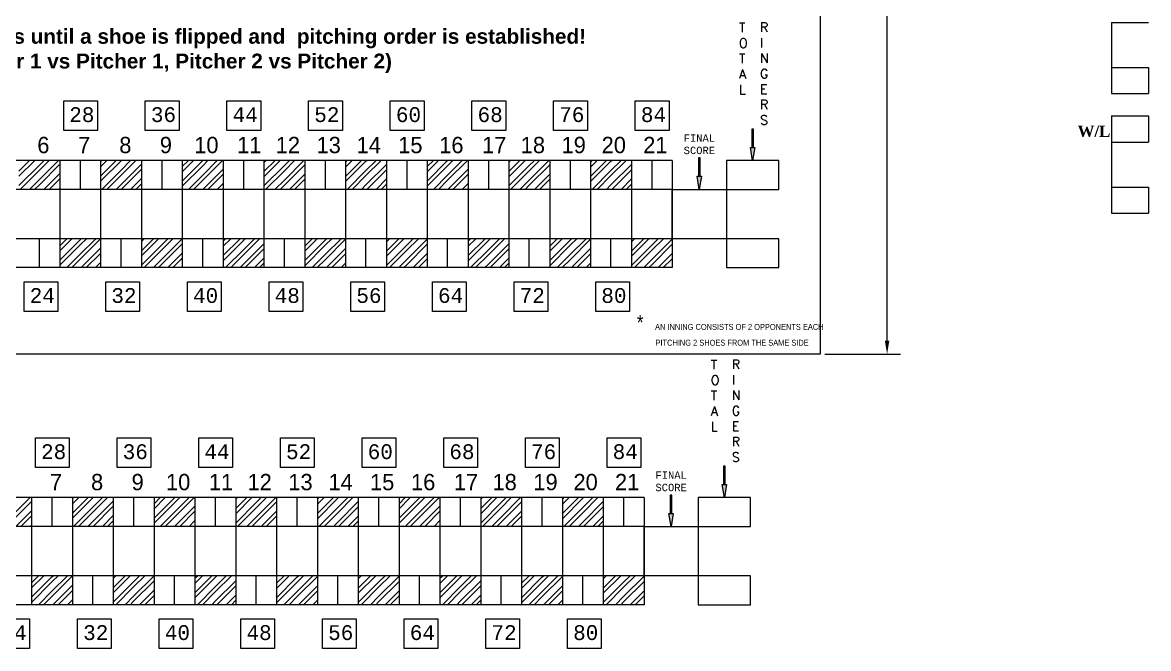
# Model space of a CAD drawing. Header units: inches. Extents: x -19.4 to 18, y -11.2 to 12.7.
# Drawn here: x 2.78 to 17.95, y -4.68 to 3.76 of the extents above; entities that cross this region are included whole.
import ezdxf

# ---------------------------------------------------------------- set-up
doc = ezdxf.new("R2010")
doc.units = ezdxf.units.IN
doc.header["$MEASUREMENT"] = 0
doc.header["$PDMODE"] = 2
doc.layers.add('Layer1', color=7, linetype='Continuous')
doc.layers.add('Layer2', color=7, linetype='Continuous')
doc.dimstyles.get("Standard").update_dxf_attribs({"dimtxt": 0.18, "dimasz": 0.18, "dimexe": 0.18, "dimexo": 0.0625, "dimgap": 0.09, "dimtad": 0, "dimtih": 1, "dimtoh": 1, "dimdec": 4, "dimzin": 0, "dimdsep": 46, "dimtxsty": 'Standard', "dimcen": 0.09, "dimadec": 0, "dimazin": 0, "dimtfac": 1, "dimtdec": 4, "dimtofl": 0, "dimtmove": 0, "dimatfit": 3, "dimfxl": 1, "dimtolj": 1, "dimtzin": 0, "dimarcsym": 0})

# ---------------------------------------------------------------- blocks, each defined once
blk = doc.blocks.new('*D3')
at = {"layer": 'Defpoints', "color": 0, "transparency": 16777216}
for p in [(13.527, 10.286), (13.527, -0.714), (14.426, -0.714)]:
    blk.add_point(p, dxfattribs=at)
at = {"layer": 'Layer2', "color": 0, "lineweight": -2, "transparency": 16777216}
for p, q in [((13.589, 10.286), (14.606, 10.286)), ((14.426, 10.106), (14.426, 4.966)), ((14.426, -0.534), (14.426, 4.606)), ((13.589, -0.714), (14.606, -0.714))]:
    blk.add_line(p, q, dxfattribs=at)
at = {"layer": 'Layer2', "color": 0, "transparency": 16777216}
for points in [[(14.396, 10.106), (14.456, 10.106), (14.426, 10.286)], [(14.396, -0.534), (14.456, -0.534), (14.426, -0.714)]]:
    blk.add_solid(points, dxfattribs=at)
at = {"layer": 'Layer2', "color": 0, "transparency": 16777216, "insert": (14.426, 4.786), "char_height": 0.18, "attachment_point": 5}
blk.add_mtext('\\A1;11.0000', dxfattribs=at)

msp = doc.modelspace()

# ---------------------------------------------------------------- hatches: boundary and pattern name
at = {"layer": 'Layer2'}
h = msp.add_hatch(color=256, dxfattribs=at)
h.paths.add_polyline_path([(12.60243, 2.07177), (12.62604, 2.07177), (12.62604, 2.31881), (12.60243, 2.31881)])
h.paths.add_polyline_path([(12.61436, 1.89563), (12.64356, 2.07177), (12.5848, 2.07177)])
h = msp.add_hatch(color=256, dxfattribs=at)
h.paths.add_polyline_path([(11.88449, 1.68237), (11.9081, 1.68237), (11.9081, 1.92941), (11.88449, 1.92941)])
h.paths.add_polyline_path([(11.89642, 1.50623), (11.92562, 1.68237), (11.86685, 1.68237)])
h = msp.add_hatch(color=256, dxfattribs=at)
h.paths.add_polyline_path([(12.2225, -2.47125), (12.24611, -2.47125), (12.24611, -2.22421), (12.2225, -2.22421)])
h.paths.add_polyline_path([(12.23442, -2.64739), (12.26363, -2.47125), (12.20486, -2.47125)])
h = msp.add_hatch(color=256, dxfattribs=at)
h.paths.add_polyline_path([(11.50456, -2.86065), (11.52817, -2.86065), (11.52817, -2.61361), (11.50456, -2.61361)])
h.paths.add_polyline_path([(11.51648, -3.03679), (11.54569, -2.86065), (11.48692, -2.86065)])

# ---------------------------------------------------------------- linework, layer by layer
at = {"layer": 'Layer1'}
for p, q in [((17.44692, 3.75544), (17.44692, 3.15094)), ((17.44692, 2.14221), (17.44692, 1.53771)), ((11.53195, 1.89563), (-2.90555, 1.89563)), ((2.73195, 1.68331), (2.94427, 1.89563)), ((2.73195, 1.75206), (2.87552, 1.89563)), ((2.73195, 1.55761), (3.00695, 1.83261)), ((3.00695, 1.76386), (3.13873, 1.89563)), ((3.00695, 1.83261), (3.06998, 1.89563)), ((3.00695, 1.63815), (3.26443, 1.89563)), ((3.00695, 1.5694), (3.28195, 1.8444)), ((3.28195, 1.89563), (3.28195, 0.45188)), ((3.55695, 1.89563), (3.55695, 1.50623)), ((3.83195, 1.89563), (3.83195, 0.45188)), ((3.83195, 1.81104), (3.91655, 1.89563)), ((3.83195, 1.87979), (3.8478, 1.89563)), ((3.83195, 1.68534), (4.04225, 1.89563)), ((3.83195, 1.61659), (4.10695, 1.89159)), ((4.10695, 1.89159), (4.111, 1.89563)), ((4.10695, 1.69713), (4.30545, 1.89563)), ((4.10695, 1.76588), (4.2367, 1.89563)), ((4.10695, 1.57143), (4.38195, 1.84643)), ((4.38195, 1.89563), (4.38195, 0.45188)), ((4.65695, 1.89563), (4.65695, 1.50623)), ((4.93195, 1.89563), (4.93195, 0.45188)), ((4.93195, 1.74431), (5.08327, 1.89563)), ((4.93195, 1.81306), (5.01452, 1.89563)), ((4.93195, 1.61861), (5.20695, 1.89361)), ((4.93195, 1.54986), (5.20695, 1.82486)), ((5.20695, 1.82486), (5.27773, 1.89563)), ((5.20695, 1.63041), (5.47218, 1.89563)), ((5.20695, 1.89361), (5.20898, 1.89563)), ((5.20695, 1.69916), (5.40343, 1.89563)), ((5.48195, 1.89563), (5.48195, 0.45188)), ((5.75695, 1.89563), (5.75695, 1.50623)), ((6.03195, 1.89563), (6.03195, 0.45188)), ((6.03195, 1.87204), (6.05554, 1.89563)), ((6.03195, 1.67759), (6.25, 1.89563)), ((6.03195, 1.74634), (6.18125, 1.89563)), ((6.03195, 1.55188), (6.30695, 1.82688)), ((6.30695, 1.75813), (6.44445, 1.89563)), ((6.30695, 1.82688), (6.3757, 1.89563)), ((6.30695, 1.63243), (6.57016, 1.89563)), ((6.30695, 1.56368), (6.58195, 1.83868)), ((6.58195, 1.89563), (6.58195, 0.45188)), ((6.85695, 1.89563), (6.85695, 1.50623)), ((7.13195, 1.89563), (7.13195, 0.45188)), ((7.13195, 1.80532), (7.22227, 1.89563)), ((7.13195, 1.87407), (7.15352, 1.89563)), ((7.13195, 1.67961), (7.34797, 1.89563)), ((7.13195, 1.61086), (7.40695, 1.88586)), ((7.40695, 1.88586), (7.41672, 1.89563)), ((7.40695, 1.69141), (7.61118, 1.89563)), ((7.40695, 1.76016), (7.54243, 1.89563)), ((7.40695, 1.5657), (7.68195, 1.8407)), ((7.68195, 1.89563), (7.68195, 0.45188)), ((7.95695, 1.89563), (7.95695, 1.50623)), ((8.23195, 1.89563), (8.23195, 0.45188)), ((8.23195, 1.89563), (8.23195, 0.45188)), ((8.23195, 1.74431), (8.38327, 1.89563)), ((8.23195, 1.81306), (8.31452, 1.89563)), ((8.23195, 1.61861), (8.50695, 1.89361)), ((8.23195, 1.54986), (8.50695, 1.82486)), ((8.50695, 1.82486), (8.57773, 1.89563)), ((8.50695, 1.63041), (8.77218, 1.89563)), ((8.50695, 1.89361), (8.50898, 1.89563)), ((8.50695, 1.69916), (8.70343, 1.89563)), ((8.78195, 1.89563), (8.78195, 0.45188)), ((9.05695, 1.89563), (9.05695, 1.50623)), ((9.33195, 1.89563), (9.33195, 0.45188)), ((9.33195, 1.87204), (9.35554, 1.89563)), ((9.33195, 1.67759), (9.55, 1.89563)), ((9.33195, 1.74634), (9.48125, 1.89563)), ((9.33195, 1.55188), (9.60695, 1.82688)), ((9.60695, 1.75813), (9.74445, 1.89563)), ((9.60695, 1.82688), (9.6757, 1.89563)), ((9.60695, 1.63243), (9.87016, 1.89563)), ((9.60695, 1.56368), (9.88195, 1.83868)), ((9.88195, 1.89563), (9.88195, 0.45188)), ((10.15695, 1.89563), (10.15695, 1.50623)), ((10.43195, 1.89563), (10.43195, 0.45188)), ((10.43195, 1.80532), (10.52227, 1.89563)), ((10.43195, 1.87407), (10.45352, 1.89563)), ((10.43195, 1.67961), (10.64797, 1.89563)), ((10.43195, 1.61086), (10.70695, 1.88586)), ((10.70695, 1.88586), (10.71672, 1.89563)), ((10.70695, 1.69141), (10.91118, 1.89563)), ((10.70695, 1.76016), (10.84243, 1.89563)), ((10.70695, 1.5657), (10.98195, 1.8407)), ((10.98195, 1.89563), (10.98195, 0.45188)), ((11.25695, 1.89563), (11.25695, 1.50623)), ((11.53195, 1.89563), (11.53195, 0.45188)), ((2.74933, 1.50623), (3.00695, 1.76386)), ((3.06949, 1.50623), (3.28195, 1.7187)), ((3.8473, 1.50623), (4.10695, 1.76588)), ((3.91605, 1.50623), (4.10695, 1.69713)), ((4.11051, 1.50623), (4.38195, 1.77768)), ((5.01403, 1.50623), (5.20695, 1.69916)), ((5.20848, 1.50623), (5.48195, 1.7797)), ((5.27723, 1.50623), (5.48195, 1.71095)), ((6.05505, 1.50623), (6.30695, 1.75813)), ((6.37521, 1.50623), (6.58195, 1.71298)), ((7.15303, 1.50623), (7.40695, 1.76016)), ((7.22178, 1.50623), (7.40695, 1.69141)), ((7.41623, 1.50623), (7.68195, 1.77195)), ((8.31403, 1.50623), (8.50695, 1.69916)), ((8.50848, 1.50623), (8.78195, 1.7797)), ((8.57723, 1.50623), (8.78195, 1.71095)), ((9.35505, 1.50623), (9.60695, 1.75813)), ((9.67521, 1.50623), (9.88195, 1.71298)), ((10.45303, 1.50623), (10.70695, 1.76016)), ((10.52178, 1.50623), (10.70695, 1.69141)), ((10.71623, 1.50623), (10.98195, 1.77195)), ((2.87503, 1.50623), (3.00695, 1.63815)), ((2.94378, 1.50623), (3.00695, 1.5694)), ((3.13824, 1.50623), (3.28195, 1.64995)), ((3.26394, 1.50623), (3.28195, 1.52425)), ((4.04176, 1.50623), (4.10695, 1.57143)), ((4.23621, 1.50623), (4.38195, 1.65197)), ((4.30496, 1.50623), (4.38195, 1.58322)), ((5.08278, 1.50623), (5.20695, 1.63041)), ((5.40294, 1.50623), (5.48195, 1.58525)), ((6.18076, 1.50623), (6.30695, 1.63243)), ((6.24951, 1.50623), (6.30695, 1.56368)), ((6.44396, 1.50623), (6.58195, 1.64423)), ((6.56966, 1.50623), (6.58195, 1.51852)), ((7.34748, 1.50623), (7.40695, 1.5657)), ((7.54194, 1.50623), (7.68195, 1.64625)), ((7.61069, 1.50623), (7.68195, 1.5775)), ((8.38278, 1.50623), (8.50695, 1.63041)), ((8.70294, 1.50623), (8.78195, 1.58525)), ((9.48076, 1.50623), (9.60695, 1.63243)), ((9.54951, 1.50623), (9.60695, 1.56368)), ((9.74396, 1.50623), (9.88195, 1.64423)), ((9.86966, 1.50623), (9.88195, 1.51852)), ((10.64748, 1.50623), (10.70695, 1.5657)), ((10.84194, 1.50623), (10.98195, 1.64625)), ((10.91069, 1.50623), (10.98195, 1.5775)), ((11.53195, 1.50623), (-2.90555, 1.50623)), ((5.47169, 1.50623), (5.48195, 1.5165)), ((8.77169, 1.50623), (8.78195, 1.5165)), ((11.53195, 0.84128), (-2.90555, 0.84128)), ((3.00695, 0.45188), (3.00695, 0.84128)), ((3.28195, 0.67768), (3.44556, 0.84128)), ((3.28195, 0.74643), (3.37681, 0.84128)), ((3.28195, 0.55197), (3.55695, 0.82697)), ((3.55695, 0.75822), (3.64001, 0.84128)), ((3.55695, 0.82697), (3.57126, 0.84128)), ((3.55695, 0.63252), (3.76572, 0.84128)), ((3.55695, 0.56377), (3.83195, 0.83877)), ((4.10695, 0.45188), (4.10695, 0.84128)), ((4.38195, 0.80541), (4.41783, 0.84128)), ((4.38195, 0.61095), (4.61228, 0.84128)), ((4.38195, 0.6797), (4.54353, 0.84128)), ((4.38195, 0.48525), (4.65695, 0.76025)), ((4.65695, 0.6915), (4.80674, 0.84128)), ((4.65695, 0.76025), (4.73799, 0.84128)), ((4.65695, 0.56579), (4.93195, 0.84079)), ((4.65695, 0.49704), (4.93195, 0.77204)), ((5.20695, 0.45188), (5.20695, 0.84128)), ((5.48195, 0.73868), (5.58456, 0.84128)), ((5.48195, 0.80743), (5.51581, 0.84128)), ((5.48195, 0.61298), (5.71026, 0.84128)), ((5.48195, 0.54423), (5.75695, 0.81923)), ((5.75695, 0.81923), (5.77901, 0.84128)), ((5.75695, 0.62477), (5.97346, 0.84128)), ((5.75695, 0.69352), (5.90471, 0.84128)), ((5.75695, 0.49907), (6.03195, 0.77407)), ((6.30695, 0.45188), (6.30695, 0.84128)), ((6.58195, 0.67195), (6.75128, 0.84128)), ((6.58195, 0.7407), (6.68253, 0.84128)), ((6.58195, 0.54625), (6.85695, 0.82125)), ((6.85695, 0.7525), (6.94574, 0.84128)), ((6.85695, 0.82125), (6.87699, 0.84128)), ((6.85695, 0.6268), (7.07144, 0.84128)), ((6.85695, 0.55805), (7.13195, 0.83305)), ((7.40695, 0.45188), (7.40695, 0.84128)), ((7.68195, 0.79968), (7.72355, 0.84128)), ((7.68195, 0.60523), (7.91801, 0.84128)), ((7.68195, 0.67398), (7.84926, 0.84128)), ((7.95695, 0.68577), (8.11246, 0.84128)), ((7.95695, 0.75452), (8.04371, 0.84128)), ((7.95695, 0.56007), (8.23195, 0.83507)), ((7.95695, 0.49132), (8.23195, 0.76632)), ((8.50695, 0.45188), (8.50695, 0.84128)), ((8.78195, 0.73868), (8.88456, 0.84128)), ((8.78195, 0.80743), (8.81581, 0.84128)), ((8.78195, 0.61298), (9.01026, 0.84128)), ((8.78195, 0.54423), (9.05695, 0.81923)), ((9.05695, 0.81923), (9.07901, 0.84128)), ((9.05695, 0.62477), (9.27346, 0.84128)), ((9.05695, 0.69352), (9.20471, 0.84128)), ((9.05695, 0.49907), (9.33195, 0.77407)), ((9.60695, 0.45188), (9.60695, 0.84128)), ((9.88195, 0.67195), (10.05128, 0.84128)), ((9.88195, 0.7407), (9.98253, 0.84128)), ((9.88195, 0.54625), (10.15695, 0.82125)), ((10.15695, 0.7525), (10.24574, 0.84128)), ((10.15695, 0.82125), (10.17699, 0.84128)), ((10.15695, 0.6268), (10.37144, 0.84128)), ((10.15695, 0.55805), (10.43195, 0.83305)), ((10.70695, 0.45188), (10.70695, 0.84128)), ((10.98195, 0.79968), (11.02355, 0.84128)), ((10.98195, 0.60523), (11.21801, 0.84128)), ((10.98195, 0.67398), (11.14926, 0.84128)), ((11.25695, 0.68577), (11.41246, 0.84128)), ((11.25695, 0.75452), (11.34371, 0.84128)), ((11.25695, 0.56007), (11.53195, 0.83507)), ((11.25695, 0.49132), (11.53195, 0.76632)), ((3.28195, 0.48322), (3.55695, 0.75822)), ((3.37632, 0.45188), (3.55695, 0.63252)), ((3.57077, 0.45188), (3.83195, 0.71306)), ((3.63952, 0.45188), (3.83195, 0.64431)), ((4.41734, 0.45188), (4.65695, 0.6915)), ((4.7375, 0.45188), (4.93195, 0.64634)), ((5.51531, 0.45188), (5.75695, 0.69352)), ((5.58406, 0.45188), (5.75695, 0.62477)), ((5.77852, 0.45188), (6.03195, 0.70532)), ((6.58195, 0.4775), (6.85695, 0.7525)), ((6.68204, 0.45188), (6.85695, 0.6268)), ((6.8765, 0.45188), (7.13195, 0.70734)), ((6.94525, 0.45188), (7.13195, 0.63859)), ((7.68195, 0.47952), (7.95695, 0.75452)), ((7.72306, 0.45188), (7.95695, 0.68577)), ((8.04322, 0.45188), (8.23195, 0.64061)), ((8.81531, 0.45188), (9.05695, 0.69352)), ((8.88406, 0.45188), (9.05695, 0.62477)), ((9.07852, 0.45188), (9.33195, 0.70532)), ((9.88195, 0.4775), (10.15695, 0.7525)), ((9.98204, 0.45188), (10.15695, 0.6268)), ((10.1765, 0.45188), (10.43195, 0.70734)), ((10.24525, 0.45188), (10.43195, 0.63859)), ((10.98195, 0.47952), (11.25695, 0.75452)), ((11.02306, 0.45188), (11.25695, 0.68577)), ((11.34322, 0.45188), (11.53195, 0.64061)), ((3.44507, 0.45188), (3.55695, 0.56377)), ((3.76523, 0.45188), (3.83195, 0.51861)), ((4.54304, 0.45188), (4.65695, 0.56579)), ((4.61179, 0.45188), (4.65695, 0.49704)), ((4.80625, 0.45188), (4.93195, 0.57759)), ((5.70977, 0.45188), (5.75695, 0.49907)), ((5.90422, 0.45188), (6.03195, 0.57961)), ((5.97297, 0.45188), (6.03195, 0.51086)), ((6.75079, 0.45188), (6.85695, 0.55805)), ((7.07095, 0.45188), (7.13195, 0.51289)), ((7.84877, 0.45188), (7.95695, 0.56007)), ((7.91752, 0.45188), (7.95695, 0.49132)), ((8.11197, 0.45188), (8.23195, 0.57186)), ((9.00977, 0.45188), (9.05695, 0.49907)), ((9.20422, 0.45188), (9.33195, 0.57961)), ((9.27297, 0.45188), (9.33195, 0.51086)), ((10.05079, 0.45188), (10.15695, 0.55805)), ((10.37095, 0.45188), (10.43195, 0.51289)), ((11.14877, 0.45188), (11.25695, 0.56007)), ((11.21752, 0.45188), (11.25695, 0.49132)), ((11.41197, 0.45188), (11.53195, 0.57186)), ((11.53195, 0.45188), (-2.90555, 0.45188)), ((11.15202, -2.64739), (-3.28548, -2.64739)), ((2.62702, -2.90487), (2.8845, -2.64739)), ((2.62702, -2.97362), (2.90202, -2.69862)), ((2.90202, -2.64739), (2.90202, -4.09114)), ((3.17702, -2.64739), (3.17702, -3.03679)), ((3.45202, -2.64739), (3.45202, -4.09114)), ((3.45202, -2.73198), (3.53661, -2.64739)), ((3.45202, -2.66323), (3.46786, -2.64739)), ((3.45202, -2.85769), (3.66232, -2.64739)), ((3.45202, -2.92644), (3.72702, -2.65144)), ((3.72702, -2.65144), (3.73107, -2.64739)), ((3.72702, -2.84589), (3.92552, -2.64739)), ((3.72702, -2.77714), (3.85677, -2.64739)), ((3.72702, -2.9716), (4.00202, -2.6966)), ((4.00202, -2.64739), (4.00202, -4.09114)), ((4.27702, -2.64739), (4.27702, -3.03679)), ((4.55202, -2.64739), (4.55202, -4.09114)), ((4.55202, -2.79871), (4.70334, -2.64739)), ((4.55202, -2.72996), (4.63459, -2.64739)), ((4.55202, -2.92441), (4.82702, -2.64941)), ((4.55202, -2.99316), (4.82702, -2.71816)), ((4.82702, -2.71816), (4.89779, -2.64739)), ((4.82702, -2.91262), (5.09225, -2.64739)), ((4.82702, -2.64941), (4.82904, -2.64739)), ((4.82702, -2.84387), (5.0235, -2.64739)), ((5.10202, -2.64739), (5.10202, -4.09114)), ((5.37702, -2.64739), (5.37702, -3.03679)), ((5.65202, -2.64739), (5.65202, -4.09114)), ((5.65202, -2.67098), (5.67561, -2.64739)), ((5.65202, -2.86543), (5.87007, -2.64739)), ((5.65202, -2.79668), (5.80132, -2.64739)), ((5.65202, -2.99114), (5.92702, -2.71614)), ((5.92702, -2.78489), (6.06452, -2.64739)), ((5.92702, -2.71614), (5.99577, -2.64739)), ((5.92702, -2.91059), (6.19022, -2.64739)), ((5.92702, -2.97934), (6.20202, -2.70434)), ((6.20202, -2.64739), (6.20202, -4.09114)), ((6.47702, -2.64739), (6.47702, -3.03679)), ((6.75202, -2.64739), (6.75202, -4.09114)), ((6.75202, -2.73771), (6.84234, -2.64739)), ((6.75202, -2.66896), (6.77359, -2.64739)), ((6.75202, -2.86341), (6.96804, -2.64739)), ((6.75202, -2.93216), (7.02702, -2.65716)), ((7.02702, -2.65716), (7.03679, -2.64739)), ((7.02702, -2.85162), (7.23125, -2.64739)), ((7.02702, -2.78287), (7.1625, -2.64739)), ((7.02702, -2.97732), (7.30202, -2.70232)), ((7.30202, -2.64739), (7.30202, -4.09114)), ((7.57702, -2.64739), (7.57702, -3.03679)), ((7.85202, -2.64739), (7.85202, -4.09114)), ((7.85202, -2.64739), (7.85202, -4.09114)), ((7.85202, -2.79871), (8.00334, -2.64739)), ((7.85202, -2.72996), (7.93459, -2.64739)), ((7.85202, -2.92441), (8.12702, -2.64941)), ((7.85202, -2.99316), (8.12702, -2.71816)), ((8.12702, -2.71816), (8.19779, -2.64739)), ((8.12702, -2.91262), (8.39225, -2.64739)), ((8.12702, -2.64941), (8.12904, -2.64739)), ((8.12702, -2.84387), (8.3235, -2.64739)), ((8.40202, -2.64739), (8.40202, -4.09114)), ((8.67702, -2.64739), (8.67702, -3.03679)), ((8.95202, -2.64739), (8.95202, -4.09114)), ((8.95202, -2.67098), (8.97561, -2.64739)), ((8.95202, -2.86543), (9.17007, -2.64739)), ((8.95202, -2.79668), (9.10132, -2.64739)), ((8.95202, -2.99114), (9.22702, -2.71614)), ((9.22702, -2.78489), (9.36452, -2.64739)), ((9.22702, -2.71614), (9.29577, -2.64739)), ((9.22702, -2.91059), (9.49022, -2.64739)), ((9.22702, -2.97934), (9.50202, -2.70434)), ((9.50202, -2.64739), (9.50202, -4.09114)), ((9.77702, -2.64739), (9.77702, -3.03679)), ((10.05202, -2.64739), (10.05202, -4.09114)), ((10.05202, -2.73771), (10.14234, -2.64739)), ((10.05202, -2.66896), (10.07359, -2.64739)), ((10.05202, -2.86341), (10.26804, -2.64739)), ((10.05202, -2.93216), (10.32702, -2.65716)), ((10.32702, -2.65716), (10.33679, -2.64739)), ((10.32702, -2.85162), (10.53125, -2.64739)), ((10.32702, -2.78287), (10.4625, -2.64739)), ((10.32702, -2.97732), (10.60202, -2.70232)), ((10.60202, -2.64739), (10.60202, -4.09114)), ((10.87702, -2.64739), (10.87702, -3.03679)), ((11.15202, -2.64739), (11.15202, -4.09114)), ((2.68955, -3.03679), (2.90202, -2.82432)), ((3.46737, -3.03679), (3.72702, -2.77714)), ((3.53612, -3.03679), (3.72702, -2.84589)), ((3.73058, -3.03679), (4.00202, -2.76535)), ((4.6341, -3.03679), (4.82702, -2.84387)), ((4.82855, -3.03679), (5.10202, -2.76332)), ((4.8973, -3.03679), (5.10202, -2.83207)), ((5.67512, -3.03679), (5.92702, -2.78489)), ((5.99528, -3.03679), (6.20202, -2.83005)), ((6.7731, -3.03679), (7.02702, -2.78287)), ((6.84185, -3.03679), (7.02702, -2.85162)), ((7.0363, -3.03679), (7.30202, -2.77107)), ((7.9341, -3.03679), (8.12702, -2.84387)), ((8.12855, -3.03679), (8.40202, -2.76332)), ((8.1973, -3.03679), (8.40202, -2.83207)), ((8.97512, -3.03679), (9.22702, -2.78489)), ((9.29528, -3.03679), (9.50202, -2.83005)), ((10.0731, -3.03679), (10.32702, -2.78287)), ((10.14185, -3.03679), (10.32702, -2.85162)), ((10.3363, -3.03679), (10.60202, -2.77107)), ((2.7583, -3.03679), (2.90202, -2.89307)), ((2.88401, -3.03679), (2.90202, -3.01878)), ((3.66183, -3.03679), (3.72702, -2.9716)), ((3.85628, -3.03679), (4.00202, -2.89105)), ((3.92503, -3.03679), (4.00202, -2.9598)), ((4.70285, -3.03679), (4.82702, -2.91262)), ((5.02301, -3.03679), (5.10202, -2.95778)), ((5.09176, -3.03679), (5.10202, -3.02653)), ((5.80082, -3.03679), (5.92702, -2.91059)), ((5.86957, -3.03679), (5.92702, -2.97934)), ((6.06403, -3.03679), (6.20202, -2.8988)), ((6.18973, -3.03679), (6.20202, -3.0245)), ((6.96755, -3.03679), (7.02702, -2.97732)), ((7.162, -3.03679), (7.30202, -2.89677)), ((7.23075, -3.03679), (7.30202, -2.96552)), ((8.00285, -3.03679), (8.12702, -2.91262)), ((8.32301, -3.03679), (8.40202, -2.95778)), ((8.39176, -3.03679), (8.40202, -3.02653)), ((9.10082, -3.03679), (9.22702, -2.91059)), ((9.16957, -3.03679), (9.22702, -2.97934)), ((9.36403, -3.03679), (9.50202, -2.8988)), ((9.48973, -3.03679), (9.50202, -3.0245)), ((10.26755, -3.03679), (10.32702, -2.97732)), ((10.462, -3.03679), (10.60202, -2.89677)), ((10.53075, -3.03679), (10.60202, -2.96552)), ((11.15202, -3.03679), (-3.28548, -3.03679)), ((11.15202, -3.70174), (-3.28548, -3.70174)), ((2.90202, -3.86535), (3.06563, -3.70174)), ((2.90202, -3.7966), (2.99688, -3.70174)), ((2.90202, -3.99105), (3.17702, -3.71605)), ((2.90202, -4.0598), (3.17702, -3.7848)), ((3.17702, -3.7848), (3.26008, -3.70174)), ((3.17702, -3.71605), (3.19133, -3.70174)), ((3.17702, -3.9105), (3.38578, -3.70174)), ((3.17702, -3.97925), (3.45202, -3.70425)), ((3.72702, -4.09114), (3.72702, -3.70174)), ((4.00202, -3.73762), (4.0379, -3.70174)), ((4.00202, -3.93207), (4.23235, -3.70174)), ((4.00202, -3.86332), (4.1636, -3.70174)), ((4.00202, -4.05778), (4.27702, -3.78278)), ((4.27702, -3.85153), (4.42681, -3.70174)), ((4.27702, -3.78278), (4.35806, -3.70174)), ((4.27702, -3.97723), (4.55202, -3.70223)), ((4.27702, -4.04598), (4.55202, -3.77098)), ((4.82702, -4.09114), (4.82702, -3.70174)), ((5.10202, -3.80434), (5.20462, -3.70174)), ((5.10202, -3.73559), (5.13587, -3.70174)), ((5.10202, -3.93005), (5.33033, -3.70174)), ((5.10202, -3.9988), (5.37702, -3.7238)), ((5.37702, -3.7238), (5.39908, -3.70174)), ((5.37702, -3.91825), (5.59353, -3.70174)), ((5.37702, -3.8495), (5.52478, -3.70174)), ((5.37702, -4.04396), (5.65202, -3.76896)), ((5.92702, -4.09114), (5.92702, -3.70174)), ((6.20202, -3.87107), (6.37135, -3.70174)), ((6.20202, -3.80232), (6.3026, -3.70174)), ((6.20202, -3.99677), (6.47702, -3.72177)), ((6.20202, -4.06552), (6.47702, -3.79052)), ((6.47702, -3.79052), (6.5658, -3.70174)), ((6.47702, -3.72177), (6.49705, -3.70174)), ((6.47702, -3.91623), (6.69151, -3.70174)), ((6.47702, -3.98498), (6.75202, -3.70998)), ((7.02702, -4.09114), (7.02702, -3.70174)), ((7.30202, -3.74334), (7.34362, -3.70174)), ((7.30202, -3.9378), (7.53808, -3.70174)), ((7.30202, -3.86905), (7.46933, -3.70174)), ((7.30202, -4.0635), (7.57702, -3.7885)), ((7.57702, -3.85725), (7.73253, -3.70174)), ((7.57702, -3.7885), (7.66378, -3.70174)), ((7.57702, -3.98295), (7.85202, -3.70795)), ((7.57702, -4.0517), (7.85202, -3.7767)), ((8.12702, -4.09114), (8.12702, -3.70174)), ((8.40202, -3.80434), (8.50462, -3.70174)), ((8.40202, -3.73559), (8.43587, -3.70174)), ((8.40202, -3.93005), (8.63033, -3.70174)), ((8.40202, -3.9988), (8.67702, -3.7238)), ((8.67702, -3.7238), (8.69908, -3.70174)), ((8.67702, -3.91825), (8.89353, -3.70174)), ((8.67702, -3.8495), (8.82478, -3.70174)), ((8.67702, -4.04396), (8.95202, -3.76896)), ((9.22702, -4.09114), (9.22702, -3.70174)), ((9.50202, -3.87107), (9.67135, -3.70174)), ((9.50202, -3.80232), (9.6026, -3.70174)), ((9.50202, -3.99677), (9.77702, -3.72177)), ((9.50202, -4.06552), (9.77702, -3.79052)), ((9.77702, -3.79052), (9.8658, -3.70174)), ((9.77702, -3.72177), (9.79705, -3.70174)), ((9.77702, -3.91623), (9.99151, -3.70174)), ((9.77702, -3.98498), (10.05202, -3.70998)), ((10.32702, -4.09114), (10.32702, -3.70174)), ((10.60202, -3.74334), (10.64362, -3.70174)), ((10.60202, -3.9378), (10.83808, -3.70174)), ((10.60202, -3.86905), (10.76933, -3.70174)), ((10.60202, -4.0635), (10.87702, -3.7885)), ((10.87702, -3.85725), (11.03253, -3.70174)), ((10.87702, -3.7885), (10.96378, -3.70174)), ((10.87702, -3.98295), (11.15202, -3.70795)), ((10.87702, -4.0517), (11.15202, -3.7767)), ((2.99638, -4.09114), (3.17702, -3.9105)), ((3.19084, -4.09114), (3.45202, -3.82996)), ((3.25959, -4.09114), (3.45202, -3.89871)), ((4.03741, -4.09114), (4.27702, -3.85153)), ((4.35757, -4.09114), (4.55202, -3.89668)), ((5.13538, -4.09114), (5.37702, -3.8495)), ((5.20413, -4.09114), (5.37702, -3.91825)), ((5.39859, -4.09114), (5.65202, -3.83771)), ((6.30211, -4.09114), (6.47702, -3.91623)), ((6.49656, -4.09114), (6.75202, -3.83568)), ((6.56531, -4.09114), (6.75202, -3.90443)), ((7.34313, -4.09114), (7.57702, -3.85725)), ((7.66329, -4.09114), (7.85202, -3.90241)), ((8.43538, -4.09114), (8.67702, -3.8495)), ((8.50413, -4.09114), (8.67702, -3.91825)), ((8.69859, -4.09114), (8.95202, -3.83771)), ((9.60211, -4.09114), (9.77702, -3.91623)), ((9.79656, -4.09114), (10.05202, -3.83568)), ((9.86531, -4.09114), (10.05202, -3.90443)), ((10.64313, -4.09114), (10.87702, -3.85725)), ((10.96329, -4.09114), (11.15202, -3.90241)), ((11.15202, -4.09114), (-3.28548, -4.09114)), ((3.06513, -4.09114), (3.17702, -3.97925)), ((3.38529, -4.09114), (3.45202, -4.02441)), ((4.16311, -4.09114), (4.27702, -3.97723)), ((4.23186, -4.09114), (4.27702, -4.04598)), ((4.42632, -4.09114), (4.55202, -3.96543)), ((5.32984, -4.09114), (5.37702, -4.04396)), ((5.52429, -4.09114), (5.65202, -3.96341)), ((5.59304, -4.09114), (5.65202, -4.03216)), ((6.37086, -4.09114), (6.47702, -3.98498)), ((6.69102, -4.09114), (6.75202, -4.03014)), ((7.46884, -4.09114), (7.57702, -3.98295)), ((7.53759, -4.09114), (7.57702, -4.0517)), ((7.73204, -4.09114), (7.85202, -3.97116)), ((8.62984, -4.09114), (8.67702, -4.04396)), ((8.82429, -4.09114), (8.95202, -3.96341)), ((8.89304, -4.09114), (8.95202, -4.03216)), ((9.67086, -4.09114), (9.77702, -3.98498)), ((9.99102, -4.09114), (10.05202, -4.03014)), ((10.76884, -4.09114), (10.87702, -3.98295)), ((10.83759, -4.09114), (10.87702, -4.0517)), ((11.03204, -4.09114), (11.15202, -3.97116))]:
    msp.add_line(p, q, dxfattribs=at)
at = {"layer": 'Layer2'}
for p, q in [((17.44692, 3.75544), (17.94692, 3.75544)), ((17.44692, 3.15094), (17.94692, 3.15094)), ((17.44692, 3.15094), (17.94692, 3.15094)), ((17.44692, 3.15094), (17.44692, 2.79694)), ((17.94692, 3.15094), (17.94692, 2.79694)), ((17.44692, 2.79694), (17.94692, 2.79694)), ((17.44692, 2.49621), (17.44692, 2.14221)), ((17.44692, 2.49621), (17.94692, 2.49621)), ((17.94692, 2.49621), (17.94692, 2.14221)), ((17.44692, 2.14221), (17.94692, 2.14221)), ((17.44692, 2.14221), (17.94692, 2.14221)), ((12.61436, 1.89563), (12.5848, 2.07177)), ((12.5848, 2.07177), (12.64356, 2.07177)), ((12.64356, 2.07177), (12.61436, 1.89563)), ((11.89642, 1.50623), (11.86685, 1.68237)), ((11.86685, 1.68237), (11.92562, 1.68237)), ((11.92562, 1.68237), (11.89642, 1.50623)), ((17.44692, 1.53771), (17.94692, 1.53771)), ((17.44692, 1.53771), (17.94692, 1.53771)), ((17.44692, 1.53771), (17.44692, 1.18371)), ((17.94692, 1.53771), (17.94692, 1.18371)), ((17.44692, 1.18371), (17.94692, 1.18371)), ((12.23442, -2.64739), (12.20486, -2.47125)), ((12.20486, -2.47125), (12.26363, -2.47125)), ((12.26363, -2.47125), (12.23442, -2.64739)), ((11.51648, -3.03679), (11.48692, -2.86065)), ((11.48692, -2.86065), (11.54569, -2.86065)), ((11.54569, -2.86065), (11.51648, -3.03679))]:
    msp.add_line(p, q, dxfattribs=at)
for points in [[(-3.47335, 10.2861), (13.52665, 10.2861), (13.52665, -0.7139), (-3.47335, -0.7139)], [(3.33458, 2.69862), (3.78891, 2.69862), (3.78891, 2.29957), (3.33458, 2.29957)], [(4.43458, 2.69862), (4.88891, 2.69862), (4.88891, 2.29957), (4.43458, 2.29957)], [(5.53458, 2.69862), (5.98891, 2.69862), (5.98891, 2.29957), (5.53458, 2.29957)], [(6.63458, 2.69862), (7.08891, 2.69862), (7.08891, 2.29957), (6.63458, 2.29957)], [(7.73458, 2.69862), (8.18891, 2.69862), (8.18891, 2.29957), (7.73458, 2.29957)], [(8.83458, 2.69862), (9.28891, 2.69862), (9.28891, 2.29957), (8.83458, 2.29957)], [(9.93458, 2.69862), (10.38891, 2.69862), (10.38891, 2.29957), (9.93458, 2.29957)], [(11.03458, 2.69862), (11.48891, 2.69862), (11.48891, 2.29957), (11.03458, 2.29957)], [(12.60243, 2.07177), (12.62604, 2.07177), (12.62604, 2.31881), (12.60243, 2.31881)], [(11.88449, 1.68237), (11.9081, 1.68237), (11.9081, 1.92941), (11.88449, 1.92941)], [(12.26088, 1.50623), (12.96783, 1.50623), (12.96783, 1.89563), (12.26088, 1.89563)], [(11.53195, 1.50623), (12.26088, 1.50623), (12.26088, 0.84128), (11.53195, 0.84128)], [(12.26088, 0.45188), (12.96783, 0.45188), (12.96783, 0.84128), (12.26088, 0.84128)], [(2.80178, 0.26035), (3.25611, 0.26035), (3.25611, -0.13869), (2.80178, -0.13869)], [(3.90178, 0.26035), (4.35611, 0.26035), (4.35611, -0.13869), (3.90178, -0.13869)], [(5.00178, 0.26035), (5.45611, 0.26035), (5.45611, -0.13869), (5.00178, -0.13869)], [(6.10178, 0.26035), (6.55611, 0.26035), (6.55611, -0.13869), (6.10178, -0.13869)], [(7.20178, 0.26035), (7.65611, 0.26035), (7.65611, -0.13869), (7.20178, -0.13869)], [(8.30178, 0.26035), (8.75611, 0.26035), (8.75611, -0.13869), (8.30178, -0.13869)], [(9.40178, 0.26035), (9.85611, 0.26035), (9.85611, -0.13869), (9.40178, -0.13869)], [(10.50178, 0.26035), (10.95611, 0.26035), (10.95611, -0.13869), (10.50178, -0.13869)], [(2.95465, -1.84441), (3.40898, -1.84441), (3.40898, -2.24345), (2.95465, -2.24345)], [(4.05465, -1.84441), (4.50898, -1.84441), (4.50898, -2.24345), (4.05465, -2.24345)], [(5.15465, -1.84441), (5.60898, -1.84441), (5.60898, -2.24345), (5.15465, -2.24345)], [(6.25465, -1.84441), (6.70898, -1.84441), (6.70898, -2.24345), (6.25465, -2.24345)], [(7.35465, -1.84441), (7.80898, -1.84441), (7.80898, -2.24345), (7.35465, -2.24345)], [(8.45465, -1.84441), (8.90898, -1.84441), (8.90898, -2.24345), (8.45465, -2.24345)], [(9.55465, -1.84441), (10.00898, -1.84441), (10.00898, -2.24345), (9.55465, -2.24345)], [(10.65465, -1.84441), (11.10898, -1.84441), (11.10898, -2.24345), (10.65465, -2.24345)], [(12.2225, -2.47125), (12.24611, -2.47125), (12.24611, -2.22421), (12.2225, -2.22421)], [(11.50456, -2.86065), (11.52817, -2.86065), (11.52817, -2.61361), (11.50456, -2.61361)], [(11.88095, -3.03679), (12.5879, -3.03679), (12.5879, -2.64739), (11.88095, -2.64739)], [(11.15202, -3.03679), (11.88095, -3.03679), (11.88095, -3.70174), (11.15202, -3.70174)], [(11.88095, -4.09114), (12.5879, -4.09114), (12.5879, -3.70174), (11.88095, -3.70174)], [(2.42185, -4.28267), (2.87617, -4.28267), (2.87617, -4.68171), (2.42185, -4.68171)], [(3.52185, -4.28267), (3.97617, -4.28267), (3.97617, -4.68171), (3.52185, -4.68171)], [(4.62185, -4.28267), (5.07617, -4.28267), (5.07617, -4.68171), (4.62185, -4.68171)], [(5.72185, -4.28267), (6.17617, -4.28267), (6.17617, -4.68171), (5.72185, -4.68171)], [(6.82185, -4.28267), (7.27617, -4.28267), (7.27617, -4.68171), (6.82185, -4.68171)], [(7.92185, -4.28267), (8.37617, -4.28267), (8.37617, -4.68171), (7.92185, -4.68171)], [(9.02185, -4.28267), (9.47617, -4.28267), (9.47617, -4.68171), (9.02185, -4.68171)], [(10.12185, -4.28267), (10.57617, -4.28267), (10.57617, -4.68171), (10.12185, -4.68171)]]:
    msp.add_lwpolyline(points, close=True, dxfattribs=at)

# ---------------------------------------------------------------- texts
at = {"insert": (11.05622, -0.1871), "char_height": 0.08, "width": 2.5216656, "attachment_point": 1}
msp.add_mtext('{\\fArial Narrow|b0|i0|c0|p34;\\H2.5x;*  \\H0.4x; AN INNING CONSISTS OF 2 OPPONENTS EACH     \\P         PITCHING 2 SHOES FROM THE SAME SIDE}', dxfattribs=at)
at = {"layer": 'Layer2'}
for s, insert, char_height, width, attachment_point in [('{\\fArial Greek|b1|i0|c161|p34;Do not enter players names until a shoe is flipped and  pitching order is established!\\P(Pitcher 1 vs Pitcher 1, Pitcher 2 vs Pitcher 2)}', (4.75958, 3.66942), 0.2, 14.2300317, 2), ('{\\fTxt_IV50|b0|i0|c0|p2;T\\PO\\PT\\PA\\PL}', (12.43107, 3.74902), 0.125, 2.2406377, 1), ('{\\fTxt_IV50|b0|i0|c0|p2;R\\PI\\PN\\PG\\PE\\PR\\PS}', (12.71473, 3.75345), 0.125, 2.2406377, 1), ('{\\fMonospac821 BT|b0|i0|c0|p49;28}', (3.40982, 2.61394), 0.2, 0.5475591, 1), ('{\\fMonospac821 BT|b0|i0|c0|p49;36}', (4.50982, 2.61394), 0.2, 0.5475591, 1), ('{\\fMonospac821 BT|b0|i0|c0|p49;44}', (5.60982, 2.61394), 0.2, 0.5475591, 1), ('{\\fMonospac821 BT|b0|i0|c0|p49;52}', (6.70982, 2.61394), 0.2, 0.5475591, 1), ('{\\fMonospac821 BT|b0|i0|c0|p49;60}', (7.80982, 2.61394), 0.2, 0.5475591, 1), ('{\\fMonospac821 BT|b0|i0|c0|p49;68}', (8.90982, 2.61394), 0.2, 0.5475591, 1), ('{\\fMonospac821 BT|b0|i0|c0|p49;76}', (10.00982, 2.61394), 0.2, 0.5475591, 1), ('{\\fMonospac821 BT|b0|i0|c0|p49;84}', (11.10982, 2.61394), 0.2, 0.5475591, 1), ('{\\fTimes New Roman|b1|i0|c0|p18;W/L}', (16.99248, 2.36419), 0.15, 0.5, 1), ('6', (2.97953, 2.21426), 0.22, 0.48114, 1), ('7', (3.52953, 2.21426), 0.22, 0.48114, 1), ('8', (4.08357, 2.21426), 0.22, 0.48114, 1), ('9', (4.62953, 2.21426), 0.22, 0.48114, 1), ('10', (5.09315, 2.21426), 0.22, 0.48114, 1), ('11', (5.67059, 2.21426), 0.22, 0.48114, 1), ('12', (6.19113, 2.21426), 0.22, 0.48114, 1), ('13', (6.74113, 2.21426), 0.22, 0.48114, 1), ('14', (7.28125, 2.21426), 0.22, 0.48114, 1), ('15', (7.84113, 2.21426), 0.22, 0.48114, 1), ('16', (8.39315, 2.21426), 0.22, 0.48114, 1), ('17', (8.97059, 2.21426), 0.22, 0.48114, 1), ('18', (9.49113, 2.21426), 0.22, 0.48114, 1), ('19', (10.04113, 2.21426), 0.22, 0.48114, 1), ('20', (10.58125, 2.21426), 0.22, 0.48114, 1), ('21', (11.14113, 2.21426), 0.22, 0.48114, 1), ('{\\fMonospac821 BT|b0|i0|c0|p49;FINAL\\PSCORE}', (11.68546, 2.24809), 0.1, 0.9598269, 1), ('{\\fMonospac821 BT|b0|i0|c0|p49;24}', (2.87702, 0.17567), 0.2, 0.5475591, 1), ('{\\fMonospac821 BT|b0|i0|c0|p49;32}', (3.97702, 0.17567), 0.2, 0.5475591, 1), ('{\\fMonospac821 BT|b0|i0|c0|p49;40}', (5.07702, 0.17567), 0.2, 0.5475591, 1), ('{\\fMonospac821 BT|b0|i0|c0|p49;48}', (6.17702, 0.17567), 0.2, 0.5475591, 1), ('{\\fMonospac821 BT|b0|i0|c0|p49;56}', (7.27702, 0.17567), 0.2, 0.5475591, 1), ('{\\fMonospac821 BT|b0|i0|c0|p49;64}', (8.37702, 0.17567), 0.2, 0.5475591, 1), ('{\\fMonospac821 BT|b0|i0|c0|p49;72}', (9.47702, 0.17567), 0.2, 0.5475591, 1), ('{\\fMonospac821 BT|b0|i0|c0|p49;80}', (10.57702, 0.17567), 0.2, 0.5475591, 1), ('{\\fTxt_IV50|b0|i0|c0|p2;T\\PO\\PT\\PA\\PL}', (12.05114, -0.794), 0.125, 2.2406377, 1), ('{\\fTxt_IV50|b0|i0|c0|p2;R\\PI\\PN\\PG\\PE\\PR\\PS}', (12.33479, -0.78957), 0.125, 2.2406377, 1), ('{\\fMonospac821 BT|b0|i0|c0|p49;28}', (3.02989, -1.92909), 0.2, 0.5475591, 1), ('{\\fMonospac821 BT|b0|i0|c0|p49;36}', (4.12989, -1.92909), 0.2, 0.5475591, 1), ('{\\fMonospac821 BT|b0|i0|c0|p49;44}', (5.22989, -1.92909), 0.2, 0.5475591, 1), ('{\\fMonospac821 BT|b0|i0|c0|p49;52}', (6.32989, -1.92909), 0.2, 0.5475591, 1), ('{\\fMonospac821 BT|b0|i0|c0|p49;60}', (7.42989, -1.92909), 0.2, 0.5475591, 1), ('{\\fMonospac821 BT|b0|i0|c0|p49;68}', (8.52989, -1.92909), 0.2, 0.5475591, 1), ('{\\fMonospac821 BT|b0|i0|c0|p49;76}', (9.62989, -1.92909), 0.2, 0.5475591, 1), ('{\\fMonospac821 BT|b0|i0|c0|p49;84}', (10.72989, -1.92909), 0.2, 0.5475591, 1), ('7', (3.14959, -2.32877), 0.22, 0.48114, 1), ('8', (3.70364, -2.32877), 0.22, 0.48114, 1), ('9', (4.24959, -2.32877), 0.22, 0.48114, 1), ('10', (4.71322, -2.32877), 0.22, 0.48114, 1), ('11', (5.29066, -2.32877), 0.22, 0.48114, 1), ('12', (5.81119, -2.32877), 0.22, 0.48114, 1), ('13', (6.36119, -2.32877), 0.22, 0.48114, 1), ('14', (6.90132, -2.32877), 0.22, 0.48114, 1), ('15', (7.46119, -2.32877), 0.22, 0.48114, 1), ('16', (8.01322, -2.32877), 0.22, 0.48114, 1), ('17', (8.59066, -2.32877), 0.22, 0.48114, 1), ('18', (9.11119, -2.32877), 0.22, 0.48114, 1), ('19', (9.66119, -2.32877), 0.22, 0.48114, 1), ('20', (10.20132, -2.32877), 0.22, 0.48114, 1), ('21', (10.76119, -2.32877), 0.22, 0.48114, 1), ('{\\fMonospac821 BT|b0|i0|c0|p49;FINAL\\PSCORE}', (11.30553, -2.29493), 0.1, 0.9598269, 1), ('{\\fMonospac821 BT|b0|i0|c0|p49;24}', (2.49709, -4.36735), 0.2, 0.5475591, 1), ('{\\fMonospac821 BT|b0|i0|c0|p49;32}', (3.59709, -4.36735), 0.2, 0.5475591, 1), ('{\\fMonospac821 BT|b0|i0|c0|p49;40}', (4.69709, -4.36735), 0.2, 0.5475591, 1), ('{\\fMonospac821 BT|b0|i0|c0|p49;48}', (5.79709, -4.36735), 0.2, 0.5475591, 1), ('{\\fMonospac821 BT|b0|i0|c0|p49;56}', (6.89709, -4.36735), 0.2, 0.5475591, 1), ('{\\fMonospac821 BT|b0|i0|c0|p49;64}', (7.99709, -4.36735), 0.2, 0.5475591, 1), ('{\\fMonospac821 BT|b0|i0|c0|p49;72}', (9.09709, -4.36735), 0.2, 0.5475591, 1), ('{\\fMonospac821 BT|b0|i0|c0|p49;80}', (10.19709, -4.36735), 0.2, 0.5475591, 1)]:
    msp.add_mtext(s, dxfattribs=dict(at, insert=insert, char_height=char_height, width=width, attachment_point=attachment_point))

# ---------------------------------------------------------------- dimensions: what is measured, and where the dimension line sits
dim = msp.add_linear_dim(base=(14.42645, -0.7139), p1=(13.52665, 10.2861), p2=(13.52665, -0.7139), angle=90, dimstyle='Standard', dxfattribs=at)
dim.commit()
dim.dimension.update_dxf_attribs({"geometry": '*D3', "text_midpoint": (14.42645, 4.7861)})

doc.saveas('drawing.dxf')
